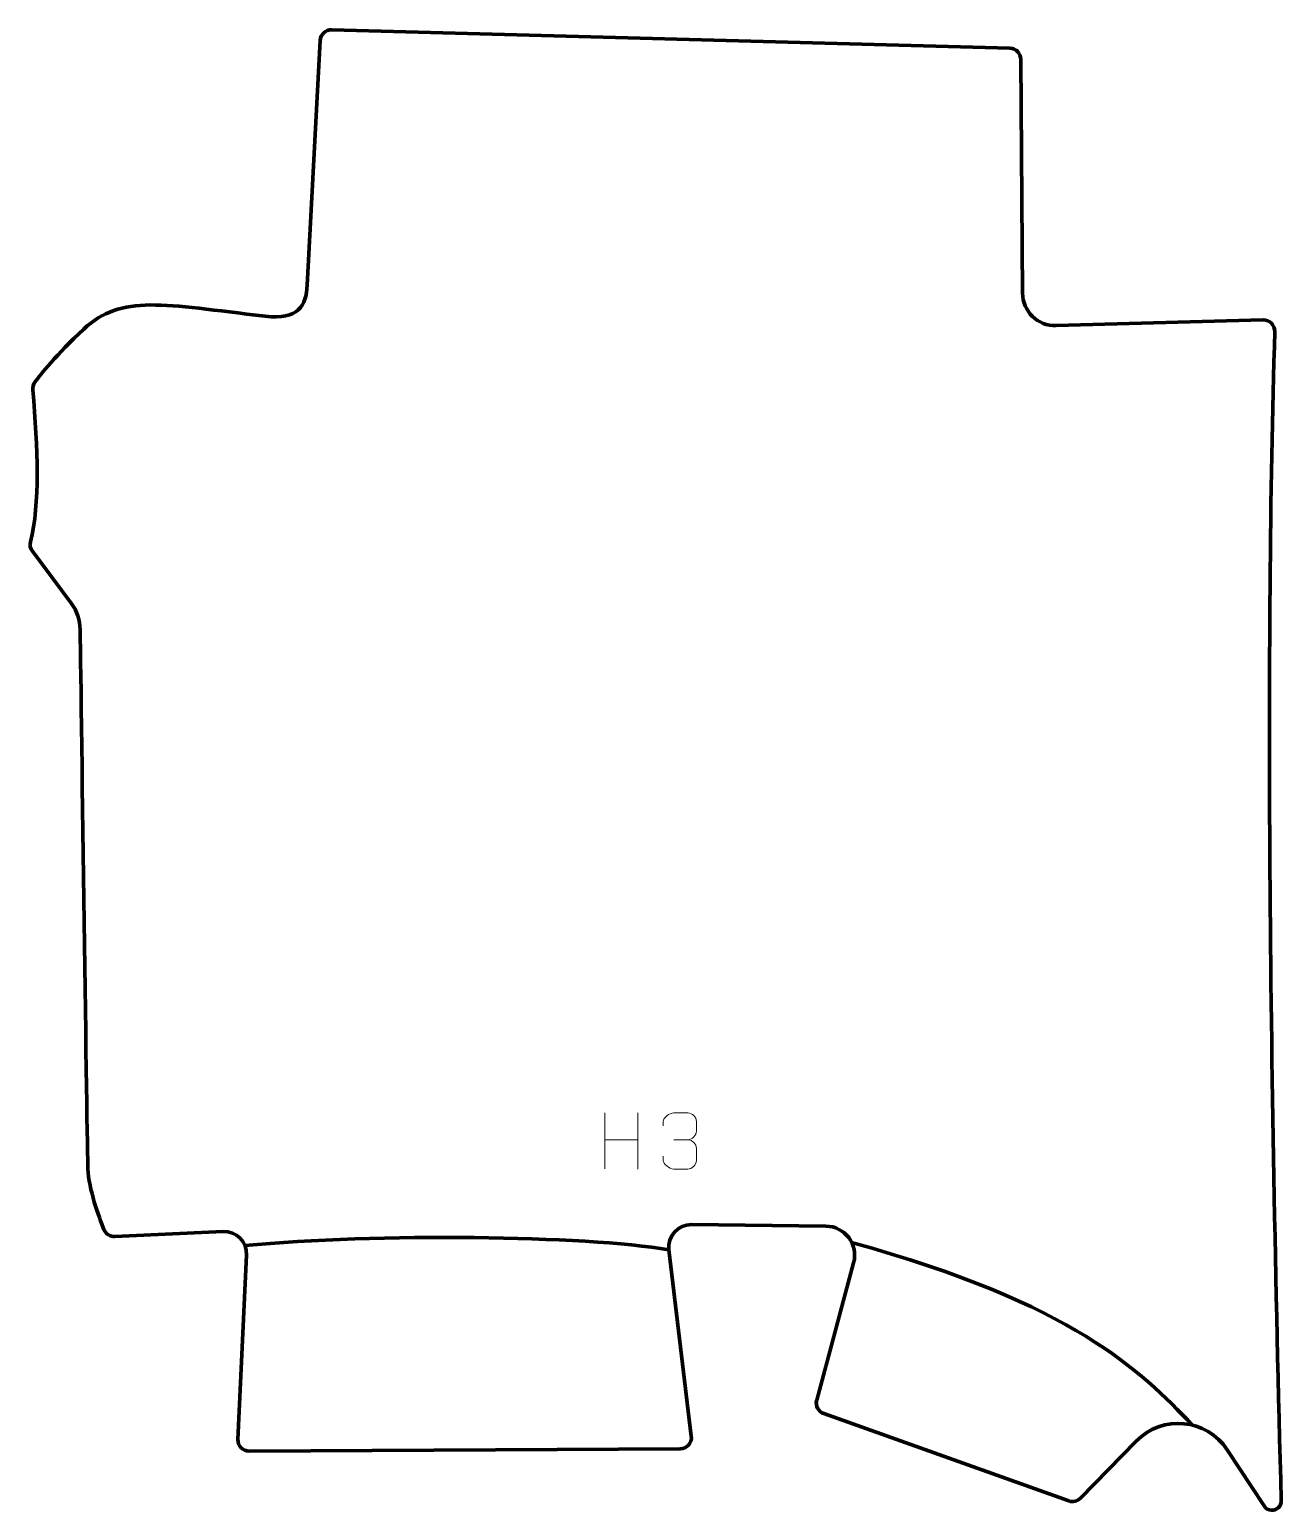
# Model space of a CAD drawing. Header units: millimetres. Extents: x -279 to 278, y -329 to 329.
import ezdxf

# ---------------------------------------------------------------- set-up
doc = ezdxf.new("R2010")
doc.units = ezdxf.units.MM
doc.header["$MEASUREMENT"] = 0
for name, color, linetype in [('layer 1', 7, 'Continuous'), ('layer 2', 7, 'Continuous'), ('layer 3', 7, 'Continuous')]:
    doc.layers.add(name, color=color, linetype=linetype)

msp = doc.modelspace()

# ---------------------------------------------------------------- linework, layer by layer
at = {"layer": 'layer 1', "color": 250, "lineweight": 9}
for points in [[(-22.5748, -152.6144), (-22.5748, -152.6144), (-22.5748, -177.3919), (-22.5748, -177.3919)], [(-7.9315, -152.6144), (-7.9315, -152.6144), (-7.9315, -177.5679), (-7.9315, -177.5679)], [(-22.5748, -164.4967), (-22.5748, -164.4967), (-7.9315, -164.4963), (-7.9315, -164.4963)], [(8.092, -164.5439), (8.092, -164.5439), (14.2884, -164.5439), (14.2884, -164.5439)]]:
    msp.add_open_spline(points, degree=3, dxfattribs=at)
msp.add_open_spline([(3.3823, -158.2987), (3.3823, -158.2987), (3.3823, -156.4415), (3.3823, -156.4415), (3.3823, -156.4415), (3.368, -154.6996), (6.0325, -152.5815), (8.0916, -152.6042), (8.0916, -152.6042), (10.1557, -152.6042), (12.2197, -152.6042), (14.2834, -152.6042), (14.2834, -152.6042), (16.4779, -152.5954), (18.0762, -154.4422), (18.1206, -156.3543), (18.1206, -156.3543), (18.1202, -157.7894), (18.1202, -159.2245), (18.1206, -160.66), (18.1206, -160.66), (18.072, -162.3135), (16.4694, -164.5435), (14.2711, -164.5335), (14.2711, -164.5335), (16.4748, -164.5447), (18.0828, -166.3479), (18.1368, -168.4074), (18.1368, -168.4074), (18.1364, -170.1921), (18.1364, -171.9768), (18.1368, -173.7619), (18.1368, -173.7619), (18.1469, -175.8233), (16.092, -177.5864), (14.2711, -177.5783), (14.2711, -177.5783), (12.2058, -177.578), (10.1406, -177.578), (8.075, -177.5783), (8.075, -177.5783), (5.9064, -177.5668), (3.3754, -175.1666), (3.3568, -173.7048), (3.3568, -173.7048), (3.3568, -173.7048), (3.3568, -171.7962), (3.3568, -171.7962)], degree=3, knots=[0, 0, 0, 0, 0.07692308, 0.07692308, 0.07692308, 0.07692308, 0.15384615, 0.15384615, 0.15384615, 0.15384615, 0.23076923, 0.23076923, 0.23076923, 0.23076923, 0.30769231, 0.30769231, 0.30769231, 0.30769231, 0.38461538, 0.38461538, 0.38461538, 0.38461538, 0.46153846, 0.46153846, 0.46153846, 0.46153846, 0.53846154, 0.53846154, 0.53846154, 0.53846154, 0.61538462, 0.61538462, 0.61538462, 0.61538462, 0.69230769, 0.69230769, 0.69230769, 0.69230769, 0.76923077, 0.76923077, 0.76923077, 0.76923077, 0.84615385, 0.84615385, 0.84615385, 0.84615385, 1, 1, 1, 1], dxfattribs=at)
at = {"layer": 'layer 2', "color": 230, "lineweight": 200}
msp.add_open_spline([(278.3673, -325.0659), (273.0935, -129.2597), (271.1653, 53.0638), (275.4997, 195.065), (275.4997, 195.065), (275.5874, 197.9393), (273.2396, 200.2931), (270.3666, 200.2148), (270.3666, 200.2148), (270.3666, 200.2148), (178.2101, 197.7089), (178.2101, 197.7089), (178.2101, 197.7089), (170.0447, 197.4867), (163.2903, 204.0201), (163.2354, 212.1934), (163.2354, 212.1934), (163.2354, 212.1934), (162.4983, 316.1554), (162.4983, 316.1554), (162.4983, 316.1554), (162.4792, 318.8515), (160.3284, 321.0474), (157.6348, 321.121), (157.6348, 321.121), (157.6348, 321.121), (-144.1321, 329.3401), (-144.1321, 329.3401), (-144.1321, 329.3401), (-146.8419, 329.4136), (-149.1168, 327.3129), (-149.2608, 324.6042), (-149.2608, 324.6042), (-149.2608, 324.6042), (-155.0438, 215.7112), (-155.0438, 215.7112), (-155.0438, 215.7112), (-155.5287, 206.497), (-158.8994, 200.1762), (-173.7902, 201.8928), (-173.7902, 201.8928), (-219.2267, 207.1312), (-237.6287, 211.8995), (-254.523, 196.1357), (-254.523, 196.1357), (-266.7524, 184.7248), (-273.6773, 175.9738), (-276.21, 172.5609), (-276.21, 172.5609), (-276.9345, 171.5844), (-277.2732, 170.3756), (-277.1704, 169.1637), (-277.1704, 169.1637), (-274.9563, 143.0196), (-273.8811, 118.4738), (-278.2122, 101.5158), (-278.2122, 101.5158), (-278.5859, 100.0523), (-278.2748, 98.5003), (-277.371, 97.2908), (-277.371, 97.2908), (-277.371, 97.2908), (-260.0719, 74.1533), (-260.0719, 74.1533), (-260.0719, 74.1533), (-257.5389, 70.7659), (-256.1441, 66.6641), (-256.0878, 62.434), (-256.0878, 62.434), (-255.586, 24.5336), (-253.0425, -166.4503), (-252.6207, -177.5109), (-252.6207, -177.5109), (-252.2756, -186.5701), (-247.8082, -198.7035), (-245.4877, -204.4476), (-245.4877, -204.4476), (-244.6923, -206.4155), (-242.7418, -207.6629), (-240.623, -207.565), (-240.623, -207.565), (-240.623, -207.565), (-192.4826, -205.3342), (-192.4826, -205.3342), (-192.4826, -205.3342), (-186.5979, -205.0614), (-181.754, -209.9123), (-182.0312, -215.8), (-182.0312, -215.8), (-182.0312, -215.8), (-185.8941, -297.8289), (-185.8941, -297.8289), (-185.8941, -297.8289), (-186.029, -300.6918), (-183.7368, -303.0826), (-180.8727, -303.0668), (-180.8727, -303.0668), (-180.8727, -303.0668), (10.9181, -302.0264), (10.9181, -302.0264), (10.9181, -302.0264), (13.9047, -302.0103), (16.2114, -299.395), (15.8557, -296.4277), (15.8557, -296.4277), (15.8557, -296.4277), (5.9167, -213.4736), (5.9167, -213.4736), (5.9167, -213.4736), (5.1979, -207.4738), (9.9179, -202.2099), (15.9571, -202.2768), (15.9571, -202.2768), (15.9571, -202.2768), (75.7104, -202.9395), (75.7104, -202.9395), (75.7104, -202.9395), (84.1814, -203.0334), (90.2876, -211.0986), (88.0847, -219.2838), (88.0847, -219.2838), (88.0847, -219.2838), (71.6455, -280.367), (71.6455, -280.367), (71.6455, -280.367), (70.9669, -282.8869), (72.3387, -285.5053), (74.7959, -286.3808), (74.7959, -286.3808), (74.7959, -286.3808), (183.7878, -325.2164), (183.7878, -325.2164), (183.7878, -325.2164), (185.6266, -325.8716), (187.6779, -325.3964), (189.042, -323.9992), (189.042, -323.9992), (189.042, -323.9992), (213.8483, -298.5902), (213.8483, -298.5902), (213.8483, -298.5902), (225.4991, -286.656), (245.1919, -288.5572), (254.3462, -302.5007), (254.3462, -302.5007), (254.3462, -302.5007), (270.7362, -327.4652), (270.7362, -327.4652), (270.7362, -327.4652), (271.4769, -328.5932), (272.7183, -329.2916), (274.0661, -329.3387), (274.0661, -329.3387), (276.4622, -329.4223), (278.4318, -327.4639), (278.3673, -325.0659)], degree=3, knots=[0, 0, 0, 0, 0.025, 0.025, 0.025, 0.025, 0.05, 0.05, 0.05, 0.05, 0.075, 0.075, 0.075, 0.075, 0.1, 0.1, 0.1, 0.1, 0.125, 0.125, 0.125, 0.125, 0.15, 0.15, 0.15, 0.15, 0.175, 0.175, 0.175, 0.175, 0.2, 0.2, 0.2, 0.2, 0.225, 0.225, 0.225, 0.225, 0.25, 0.25, 0.25, 0.25, 0.275, 0.275, 0.275, 0.275, 0.3, 0.3, 0.3, 0.3, 0.325, 0.325, 0.325, 0.325, 0.35, 0.35, 0.35, 0.35, 0.375, 0.375, 0.375, 0.375, 0.4, 0.4, 0.4, 0.4, 0.425, 0.425, 0.425, 0.425, 0.45, 0.45, 0.45, 0.45, 0.475, 0.475, 0.475, 0.475, 0.5, 0.5, 0.5, 0.5, 0.525, 0.525, 0.525, 0.525, 0.55, 0.55, 0.55, 0.55, 0.575, 0.575, 0.575, 0.575, 0.6, 0.6, 0.6, 0.6, 0.625, 0.625, 0.625, 0.625, 0.65, 0.65, 0.65, 0.65, 0.675, 0.675, 0.675, 0.675, 0.7, 0.7, 0.7, 0.7, 0.725, 0.725, 0.725, 0.725, 0.75, 0.75, 0.75, 0.75, 0.775, 0.775, 0.775, 0.775, 0.8, 0.8, 0.8, 0.8, 0.825, 0.825, 0.825, 0.825, 0.85, 0.85, 0.85, 0.85, 0.875, 0.875, 0.875, 0.875, 0.9, 0.9, 0.9, 0.9, 0.925, 0.925, 0.925, 0.925, 0.95, 0.95, 0.95, 0.95, 1, 1, 1, 1], dxfattribs=at)
at = {"layer": 'layer 3', "color": 142, "lineweight": 200}
for points in [[(-182.7468, -211.5792), (-124.246, -206.0006), (-32.0756, -207.1009), (5.9169, -213.4737)], [(238.9207, -291.5157), (215.2906, -266.8942), (186.2697, -237.7201), (87.2114, -210.2041)]]:
    msp.add_open_spline(points, degree=3, dxfattribs=at)

doc.saveas('drawing.dxf')
